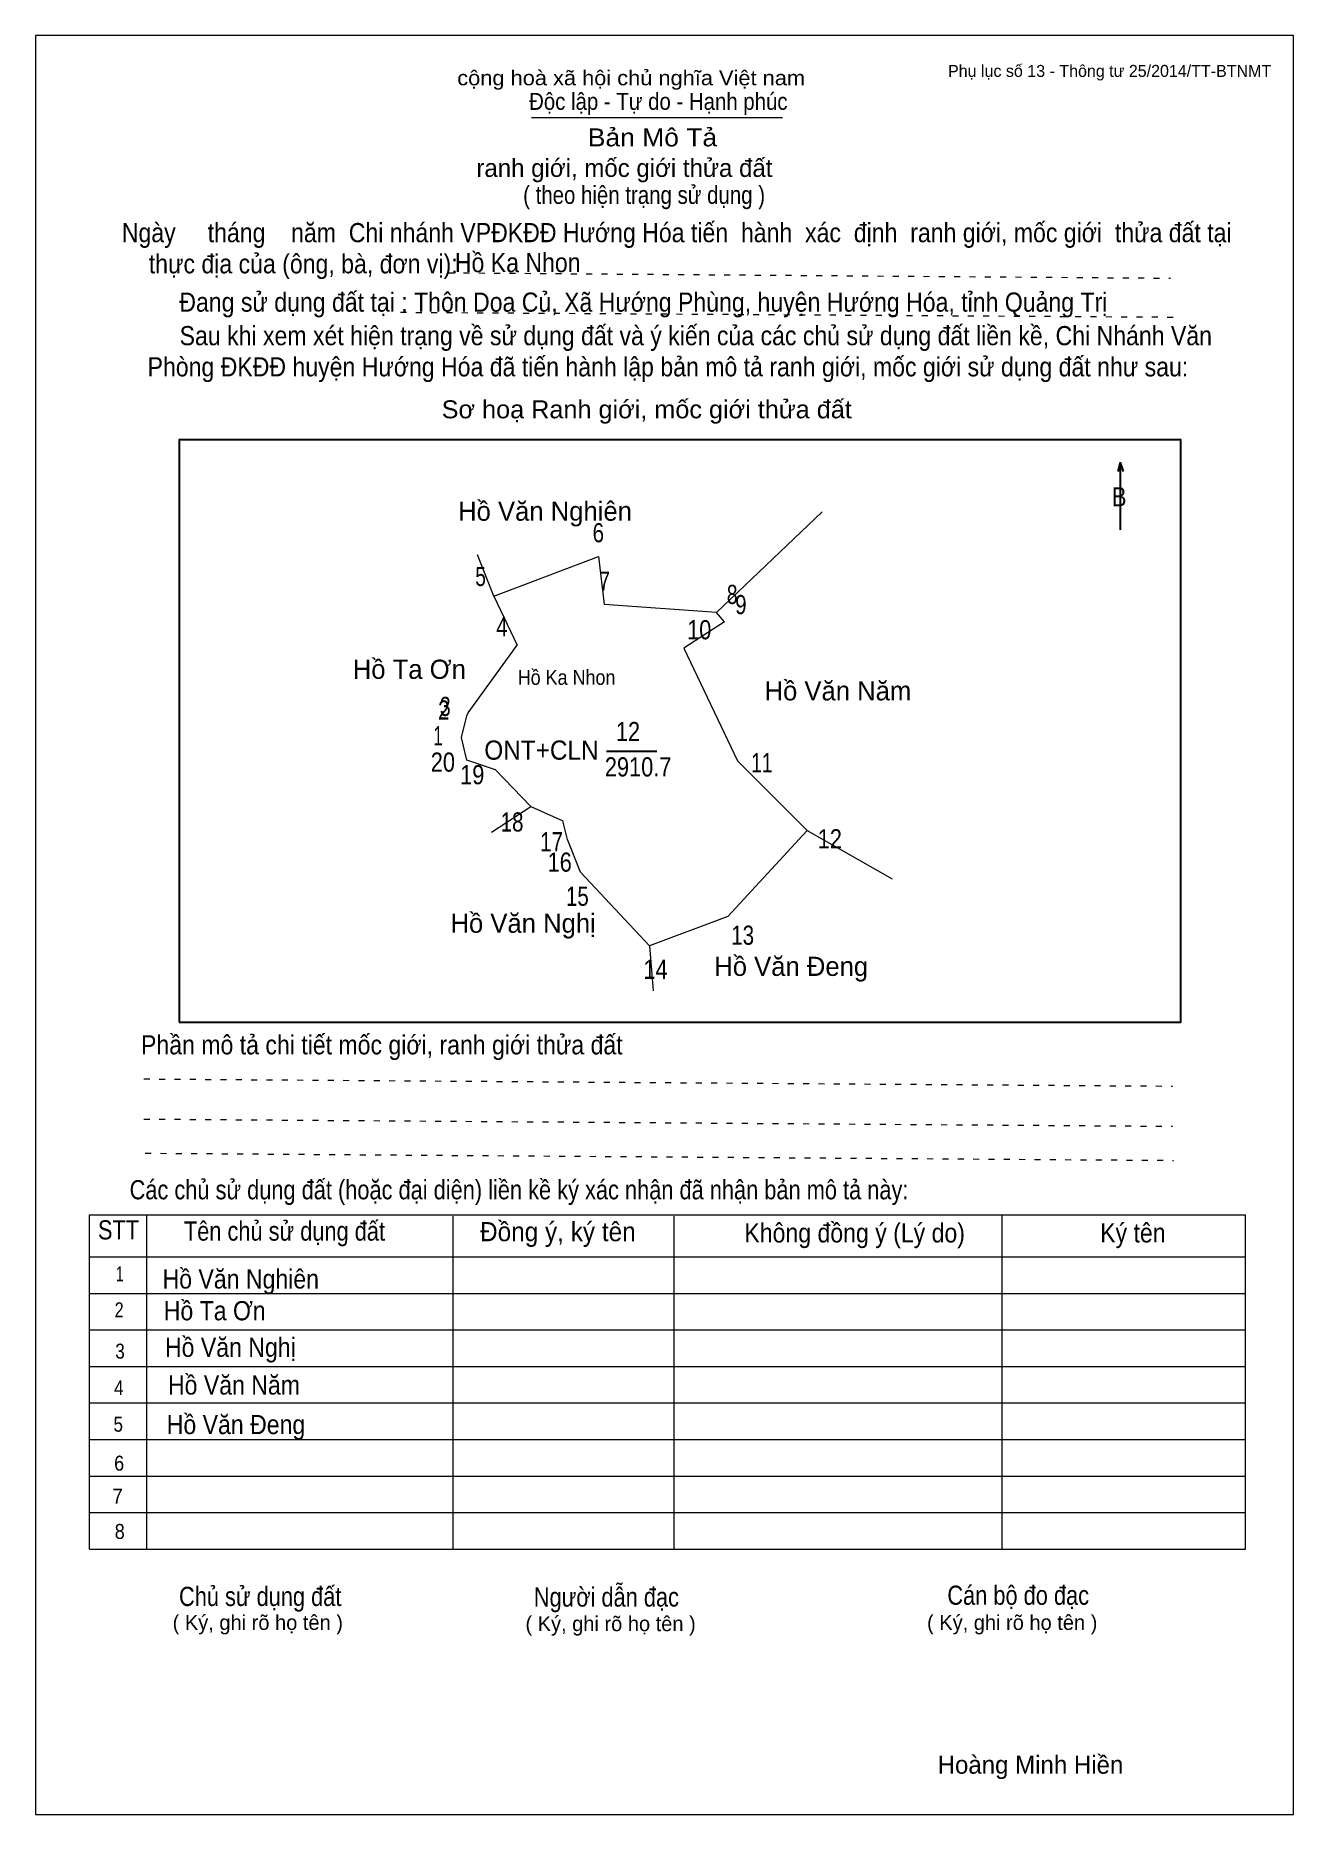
# Model space of a CAD drawing. Header units: centimetres. Extents: x 0 to 21, y 0 to 29.7.
import ezdxf
from ezdxf.enums import TextEntityAlignment as Align

# ---------------------------------------------------------------- set-up
doc = ezdxf.new("R2010")
doc.units = ezdxf.units.CM
doc.header["$LTSCALE"] = 0.13
doc.linetypes.add('DOTTED', pattern=[1.5, 0.3, -1.2])
for name, color, linetype, lineweight in [('1', 7, 'Continuous', 13), ('33', 7, 'Continuous', 25), ('6', 7, 'Continuous', 13), ('62', 7, 'Continuous', 13)]:
    doc.layers.add(name, color=color, linetype=linetype, lineweight=lineweight)
for name, color, linetype in [('2', 7, 'Continuous'), ('32', 7, 'Continuous'), ('34', 7, 'Continuous'), ('63', 7, 'Continuous')]:
    doc.layers.add(name, color=color, linetype=linetype)

msp = doc.modelspace()

# ---------------------------------------------------------------- linework, layer by layer
at = {"layer": '1'}
msp.add_lwpolyline([(21, 0), (21, 29.7), (0, 29.7), (0, 0)], close=True, dxfattribs=at)
at = {"layer": '33'}
msp.add_line((9.53, 17.75), (10.37, 17.75), dxfattribs=at)
at = {"layer": '6'}
for p, q in [((11.37, 20.07), (13.13, 21.75)), ((7.65, 20.34), (7.38, 21.03)), ((7.65, 20.34), (8.04, 19.52)), ((11.37, 20.07), (9.49, 20.2)), ((11.5, 19.91), (11.37, 20.07)), ((12.88, 16.43), (11.72, 17.59)), ((7.61, 16.4), (8.27, 16.83)), ((8.27, 16.83), (8.8, 16.59)), ((12.88, 16.43), (14.3, 15.62)), ((9.1, 15.73), (10.25, 14.5)), ((10.25, 14.5), (10.31, 13.75))]:
    msp.add_line(p, q, dxfattribs=at)
for points in [[(7.65, 20.34), (9.4, 21), (9.49, 20.2)], [(11.5, 19.91), (10.82, 19.47), (11.72, 17.59)], [(8.27, 16.83), (7.68, 17.44), (7.2, 17.6), (7.11, 17.98), (7.2, 18.34), (7.22, 18.39), (8.04, 19.52)], [(9.1, 15.73), (8.88, 16.28), (8.8, 16.59)], [(12.88, 16.43), (11.56, 14.99), (10.25, 14.5)]]:
    msp.add_lwpolyline(points, dxfattribs=at)
at = {"layer": '62'}
for p, q in [((8.28, 28.33), (12.47, 28.33)), ((0.9, 10.01), (20.2, 10.01)), ((0.9, 4.43), (0.9, 10.01)), ((1.86, 4.43), (1.86, 10.01)), ((6.97, 4.43), (6.97, 9.99)), ((10.66, 4.43), (10.66, 9.99)), ((16.14, 4.43), (16.14, 10.01)), ((20.2, 4.43), (20.2, 10.01)), ((0.9, 9.31), (20.2, 9.31)), ((0.9, 8.7), (20.2, 8.7)), ((0.9, 8.09), (20.2, 8.09)), ((0.9, 7.48), (20.2, 7.48)), ((0.9, 6.87), (20.2, 6.87)), ((0.9, 6.26), (20.2, 6.26)), ((0.9, 5.65), (20.2, 5.65)), ((0.9, 5.04), (20.2, 5.04)), ((0.9, 4.43), (20.2, 4.43))]:
    msp.add_line(p, q, dxfattribs=at)
at = {"layer": '62', "linetype": 'DOTTED'}
for p, q in [((6.89, 25.74), (18.95, 25.65)), ((6.09, 25.08), (19.04, 25)), ((1.81, 12.28), (18.98, 12.16)), ((1.81, 11.61), (18.98, 11.49)), ((1.83, 11.04), (19, 10.92))]:
    msp.add_line(p, q, dxfattribs=at)
at = {"layer": '62', "lineweight": 25}
for p, q in [((18.11, 22.58), (18.11, 21.45)), ((18.11, 22.57), (18.07, 22.42)), ((18.11, 22.57), (18.16, 22.42))]:
    msp.add_line(p, q, dxfattribs=at)
msp.add_lwpolyline([(2.4, 13.23), (19.12, 13.23), (19.12, 22.95), (2.4, 22.95)], close=True, dxfattribs=at)

# ---------------------------------------------------------------- texts
at = {"layer": '2', "width": 0.9}
msp.add_text('Hồ Ka Nhon', height=0.2488, dxfattribs=at).set_placement((8.865, 18.86), align=Align.CENTER)
at = {"layer": '32'}
for s, width, p in [('6', 0.8, (9.395, 21.24)), ('5', 0.75, (7.43, 20.51)), ('7', 0.75, (9.5, 20.43)), ('8', 0.75, (11.63, 20.21)), ('9', 0.8, (11.775, 20.04)), ('4', 0.8, (7.785, 19.67)), ('10', 0.85, (11.08, 19.62)), ('2', 0.8, (6.815, 18.28)), ('3', 0.75, (6.84, 18.34)), ('1', 0.65, (6.72, 17.85)), ('20', 0.85, (6.8, 17.41)), ('19', 0.85, (7.29, 17.2)), ('11', 0.75, (12.125, 17.4)), ('18', 0.8, (7.955, 16.41)), ('17', 0.8, (8.615, 16.08)), ('12', 0.85, (13.26, 16.13)), ('16', 0.85, (8.75, 15.74)), ('15', 0.8, (9.045, 15.17)), ('13', 0.8, (11.805, 14.52)), ('14', 0.85, (10.35, 13.95))]:
    msp.add_text(s, height=0.32, dxfattribs=dict(at, width=width)).set_placement(p, align=Align.CENTER)
at = {"layer": '33'}
for s, p in [('Hồ Văn Nghiên', (8.505, 21.6)), ('Hồ Ta Ơn', (6.24, 18.96)), ('Hồ Văn Năm', (13.395, 18.6)), ('Hồ Văn Năm', (13.395, 18.6)), ('Hồ Văn Nghị', (8.14, 14.72)), ('Hồ Văn Đeng', (12.615, 14)), ('Hồ Văn Đeng', (12.615, 14))]:
    msp.add_text(s, height=0.32, dxfattribs=at).set_placement(p, align=Align.CENTER)
at = {"layer": '33', "width": 0.85}
for s, p in [('12', (9.89, 17.92)), ('2910.7', (10.06, 17.33))]:
    msp.add_text(s, height=0.32, dxfattribs=at).set_placement(p, align=Align.CENTER)
at = {"layer": '33', "width": 0.95}
msp.add_text('ONT+CLN', height=0.32, dxfattribs=at).set_placement((9.4, 17.61), align=Align.RIGHT)
at = {"layer": '34', "width": 0.9}
for s, p in [('Hồ Ka Nhon', (7, 25.75)), ('Hồ Văn Nghiên', (2.12, 8.78)), ('Hồ Ta Ơn', (2.14, 8.25)), ('Hồ Văn Nghị', (2.16, 7.64)), ('Hồ Văn Năm', (2.21, 7.01)), ('Hồ Văn Đeng', (2.19, 6.35))]:
    msp.add_text(s, height=0.32, dxfattribs=at).set_placement(p)
at = {"layer": '62'}
for s, height, width, p in [('cộng hoà xã hội chủ nghĩa Việt nam', 0.2474, 1.1, (7.04, 28.87)), ('Độc lập - Tự do - Hạnh phúc', 0.2828, 0.9, (8.24, 28.46)), ('Bản Mô Tả', 0.3, 1.1, (9.22, 27.85)), ('( theo hiện trạng sử dụng )', 0.3, 0.85, (8.14, 26.89)), ('Ngày     tháng    năm  Chi nhánh VPĐKĐĐ Hướng Hóa tiến  hành  xác  định  ranh giới, mốc giới  thửa đất tại ', 0.32, 0.9, (1.44, 26.25)), ('thực địa của (ông, bà, đơn vị): ', 0.32, 0.9, (1.89, 25.73)), ('Đang sử dụng đất tại : Thôn Doa Củ, Xã Hướng Phùng, huyện Hướng Hóa, tỉnh Quảng Trị', 0.32, 0.9, (2.4, 25.09)), ('     Sau khi xem xét hiện trạng về sử dụng đất và ý kiến của các chủ sử dụng đất liền kề, Chi Nhánh Văn ', 0.32, 0.9, (1.87, 24.53)), ('Phòng ĐKĐĐ huyện Hướng Hóa đã tiến hành lập bản mô tả ranh giới, mốc giới sử dụng đất như sau:', 0.32, 0.9, (1.87, 24.01)), ('Sơ hoạ Ranh giới, mốc giới thửa đất', 0.3, 1.05, (6.78, 23.31)), ('B', 0.32, 0.85, (17.97, 21.84)), ('Phần mô tả chi tiết mốc giới, ranh giới thửa đất ', 0.32, 0.9, (1.76, 12.69)), ('Các chủ sử dụng đất (hoặc đại diện) liền kề ký xác nhận đã nhận bản mô tả này:', 0.32, 0.85, (1.57, 10.27))]:
    msp.add_text(s, height=height, dxfattribs=dict(at, width=width)).set_placement(p)
msp.add_text('ranh giới, mốc giới thửa đất', height=0.3, dxfattribs=at).set_placement((7.36, 27.34))
for s, height, width, p in [('STT', 0.32, 0.85, (1.385, 9.6)), ('Tên chủ sử dụng đất', 0.32, 0.85, (4.155, 9.58)), ('Đồng ý, ký tên', 0.32, 0.95, (8.72, 9.57)), ('Không đồng ý (Lý do)', 0.32, 0.9, (13.675, 9.55)), ('Ký tên', 0.32, 0.9, (18.32, 9.55)), ('1', 0.25, 0.7, (1.405, 8.9)), ('2', 0.25, 0.8, (1.395, 8.3)), ('3', 0.25, 0.85, (1.41, 7.61)), ('4', 0.25, 0.85, (1.39, 7)), ('5', 0.25, 0.85, (1.38, 6.39)), ('6', 0.25, 0.9, (1.395, 5.74)), ('7', 0.25, 0.95, (1.37, 5.19)), ('8', 0.25, 0.9, (1.405, 4.6)), ('Người dẫn đạc', 0.32, 0.85, (9.53, 3.47)), ('Chủ sử dụng đất', 0.32, 0.85, (3.75, 3.48)), ('Cán bộ đo đạc', 0.32, 0.85, (16.405, 3.5))]:
    msp.add_text(s, height=height, dxfattribs=dict(at, width=width)).set_placement(p, align=Align.CENTER)
for p in [(3.71, 3.08), (9.6, 3.06), (16.305, 3.08)]:
    msp.add_text('( Ký, ghi rõ họ tên )', height=0.25, dxfattribs=at).set_placement(p, align=Align.CENTER)
at = {"layer": '63'}
msp.add_text('Phụ lục số 13 - Thông tư 25/2014/TT-BTNMT', height=0.2, dxfattribs=at).set_placement((20.63, 29.01), align=Align.RIGHT)
msp.add_text('Hoàng Minh Hiền', height=0.3, dxfattribs=at).set_placement((16.61, 0.68), align=Align.CENTER)

doc.saveas('drawing.dxf')
